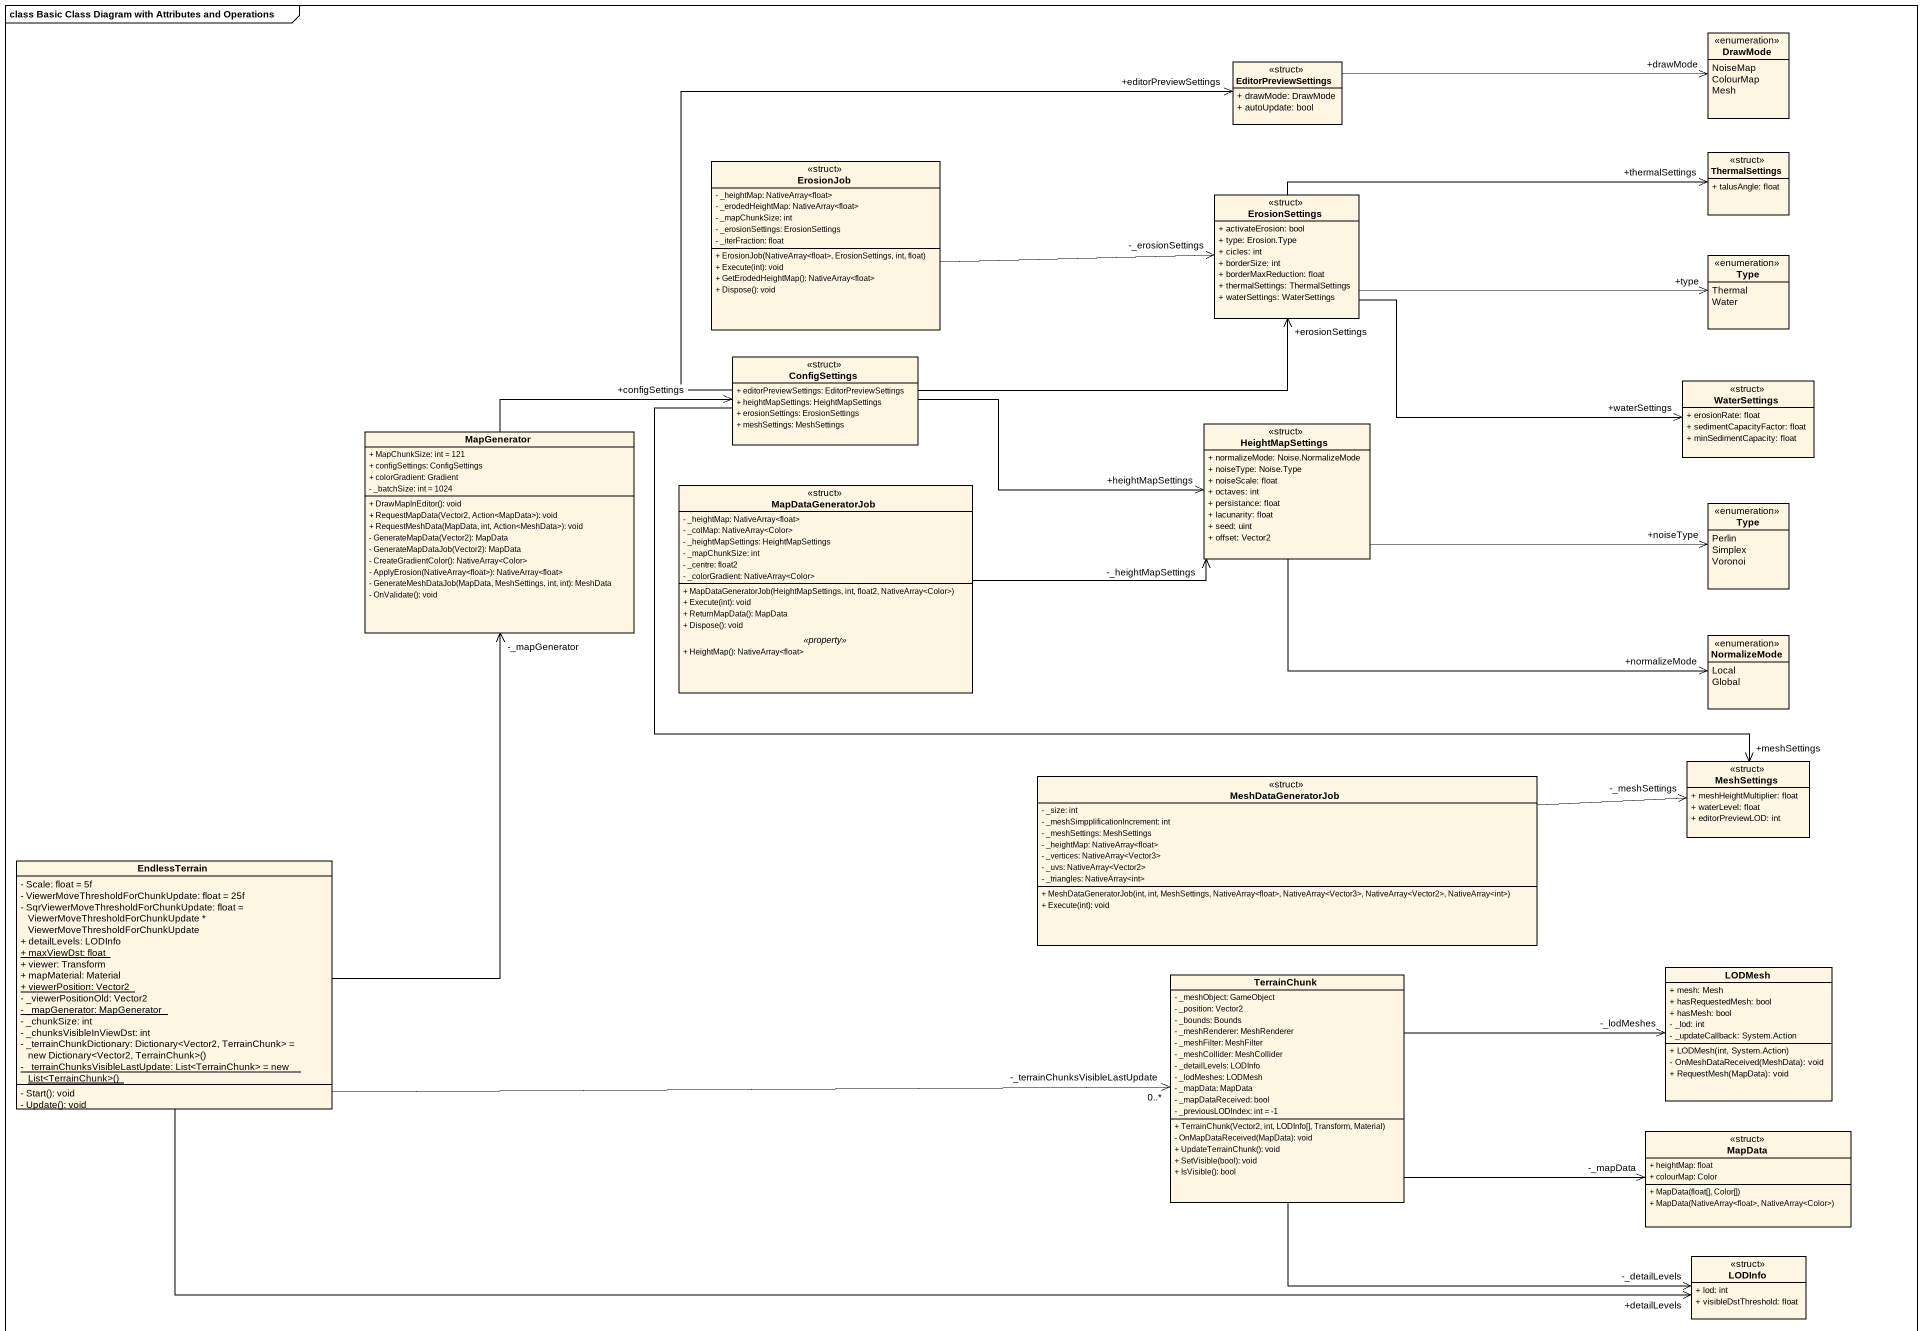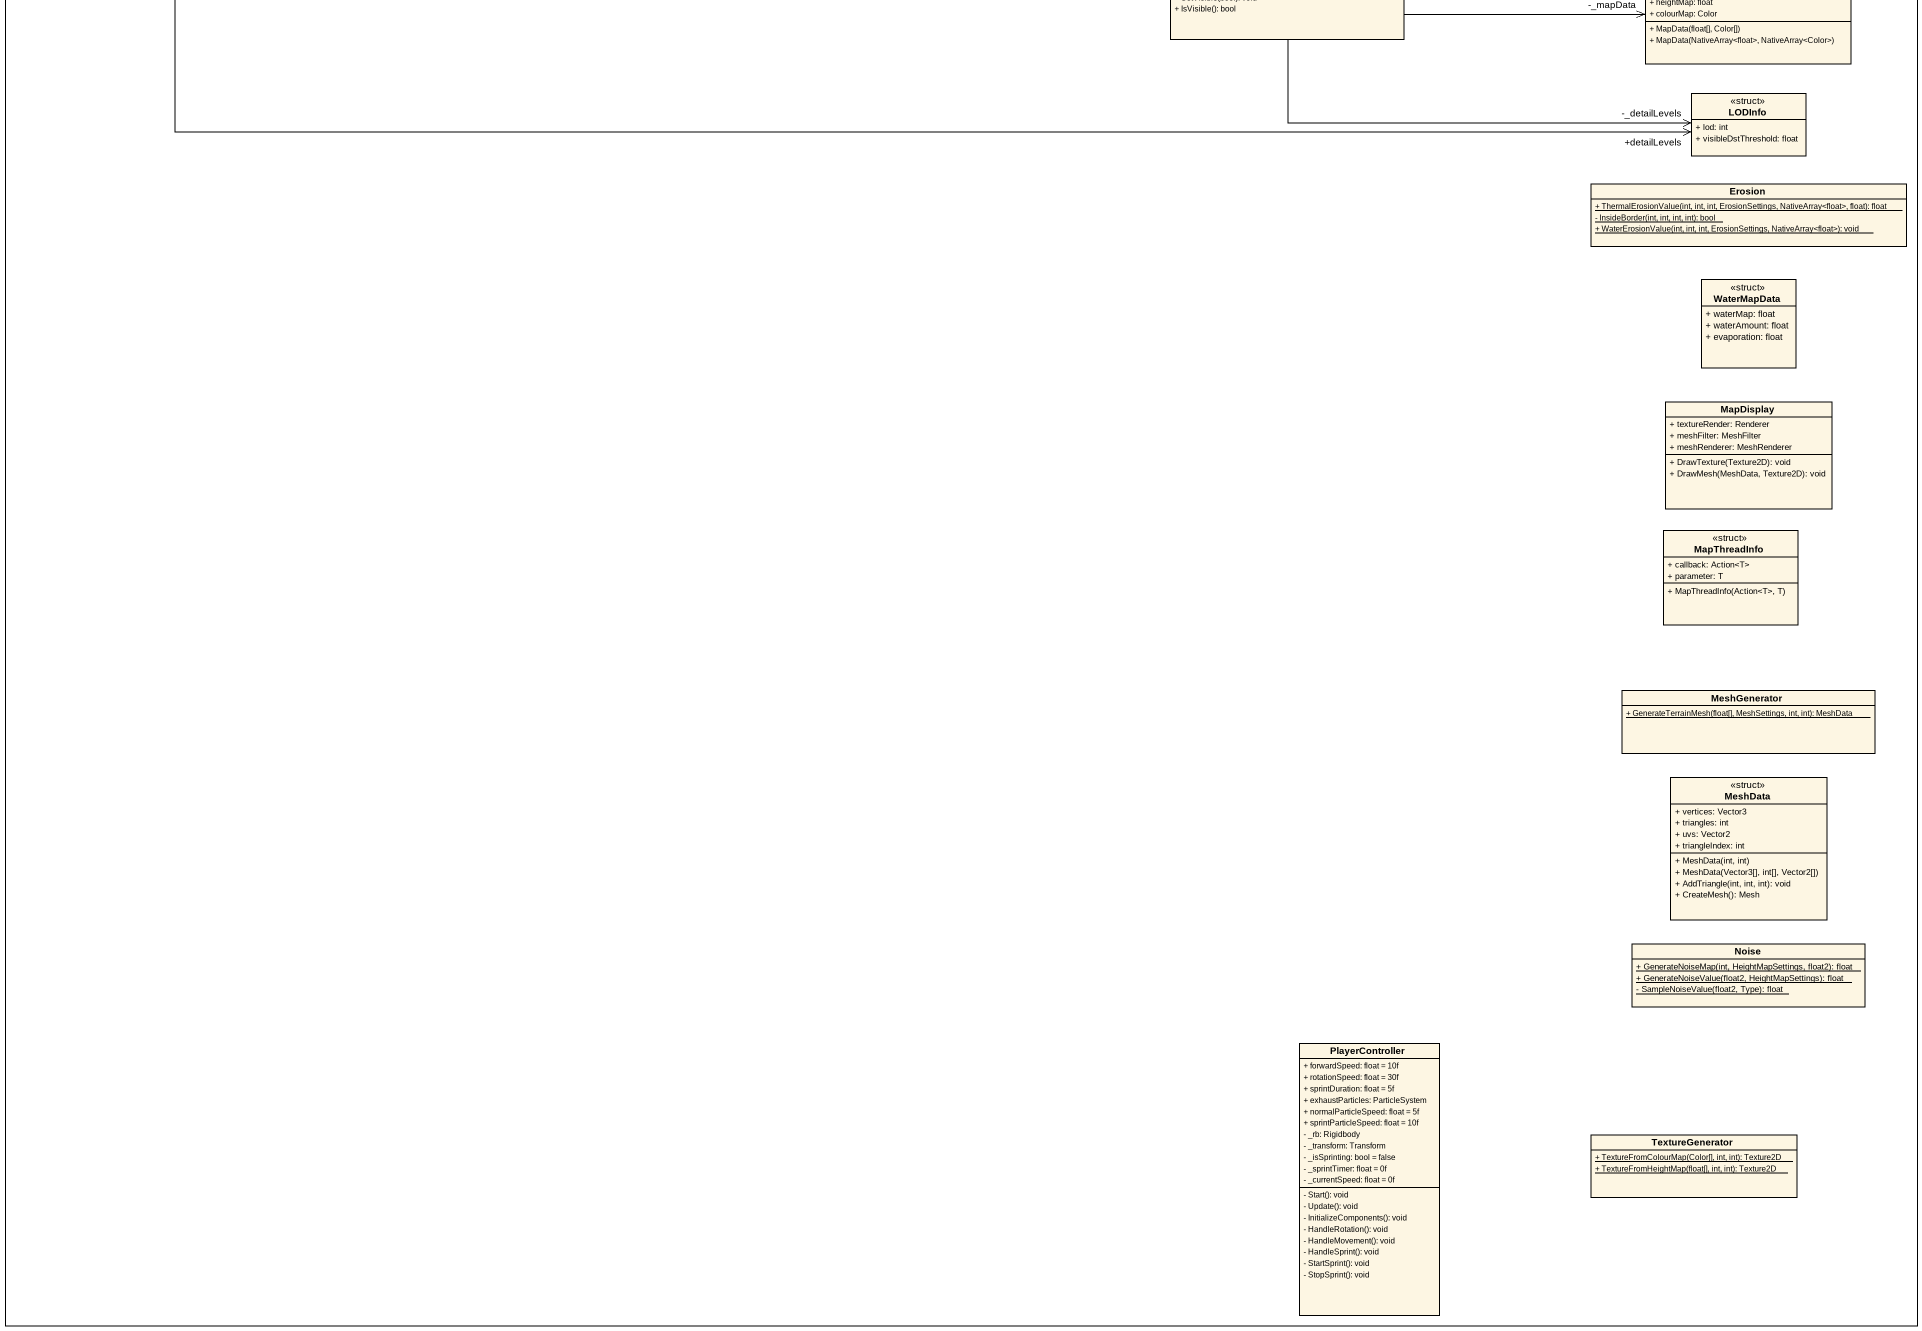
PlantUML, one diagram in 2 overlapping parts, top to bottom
@startuml
mainframe class Basic Class Diagram with Attributes and Operations
hide circle
hide empty members
skinparam classAttributeIconSize 0
class EditorPreviewSettings <<struct>> {
  + drawMode: DrawMode
  + autoUpdate: bool
}
enum DrawMode {
  NoiseMap
  ColourMap
  Mesh
}
class ErosionJob <<struct>> {
  - _heightMap: NativeArray<float>
  - _erodedHeightMap: NativeArray<float>
  - _mapChunkSize: int
  - _erosionSettings: ErosionSettings
  - _iterFraction: float
  + ErosionJob(NativeArray<float>, ErosionSettings, int, float)
  + Execute(int): void
  + GetErodedHeightMap(): NativeArray<float>
  + Dispose(): void
}
class ThermalSettings <<struct>> {
  + talusAngle: float
}
class ErosionSettings <<struct>> {
  + activateErosion: bool
  + type: Erosion.Type
  + cicles: int
  + borderSize: int
  + borderMaxReduction: float
  + thermalSettings: ThermalSettings
  + waterSettings: WaterSettings
}
enum Type {
  Thermal
  Water
}
class ConfigSettings <<struct>> {
  + editorPreviewSettings: EditorPreviewSettings
  + heightMapSettings: HeightMapSettings
  + erosionSettings: ErosionSettings
  + meshSettings: MeshSettings
}
class WaterSettings <<struct>> {
  + erosionRate: float
  + sedimentCapacityFactor: float
  + minSedimentCapacity: float
}
class HeightMapSettings <<struct>> {
  + normalizeMode: Noise.NormalizeMode
  + noiseType: Noise.Type
  + noiseScale: float
  + octaves: int
  + persistance: float
  + lacunarity: float
  + seed: uint
  + offset: Vector2
}
class MapGenerator {
  + MapChunkSize: int = 121
  + configSettings: ConfigSettings
  + colorGradient: Gradient
  - _batchSize: int = 1024
  + DrawMapInEditor(): void
  + RequestMapData(Vector2, Action<MapData>): void
  + RequestMeshData(MapData, int, Action<MeshData>): void
  - GenerateMapData(Vector2): MapData
  - GenerateMapDataJob(Vector2): MapData
  - CreateGradientColor(): NativeArray~<Color>
  - ApplyErosion(NativeArray<float>): NativeArray<float>
  - GenerateMeshDataJob(MapData, MeshSettings, int, int): MeshData
  - OnValidate(): void
}
class MapDataGeneratorJob <<struct>> {
  - _heightMap: NativeArray<float>
  - _colMap: NativeArray~<Color>
  - _heightMapSettings: HeightMapSettings
  - _mapChunkSize: int
  - _centre: float2
  - _colorGradient: NativeArray~<Color>
  --
  + MapDataGeneratorJob(HeightMapSettings, int, float2, NativeArray~<Color>)
  + Execute(int): void
  + ReturnMapData(): MapData
  + Dispose(): void
  .. <<property>> ..
  + HeightMap(): NativeArray<float>
}
enum "Type" as Type_2 {
  Perlin
  Simplex
  Voronoi
}
enum NormalizeMode {
  Local
  Global
}
class MeshDataGeneratorJob <<struct>> {
  - _size: int
  - _meshSimpplificationIncrement: int
  - _meshSettings: MeshSettings
  - _heightMap: NativeArray<float>
  - _vertices: NativeArray<Vector3>
  - _uvs: NativeArray<Vector2>
  - _triangles: NativeArray<int>
  + MeshDataGeneratorJob(int, int, MeshSettings, NativeArray<float>, NativeArray<Vector3>, NativeArray<Vector2>, NativeArray<int>)
  + Execute(int): void
}
class MeshSettings <<struct>> {
  + meshHeightMultiplier: float
  + waterLevel: float
  + editorPreviewLOD: int
}
class EndlessTerrain {
  - Scale: float = 5f
  - ViewerMoveThresholdForChunkUpdate: float = 25f
  - SqrViewerMoveThresholdForChunkUpdate: float = ViewerMoveThresholdForChunkUpdate * ViewerMoveThresholdForChunkUpdate
  + detailLevels: LODInfo
  {static} + maxViewDst: float
  + viewer: Transform
  + mapMaterial: Material
  {static} + viewerPosition: Vector2
  - _viewerPositionOld: Vector2
  {static} - _mapGenerator: MapGenerator
  - _chunkSize: int
  - _chunksVisibleInViewDst: int
  {field} - _terrainChunkDictionary: Dictionary<Vector2, TerrainChunk> = new Dictionary<Vector2, TerrainChunk>()
  {static} {field} - _terrainChunksVisibleLastUpdate: List<TerrainChunk> = new List<TerrainChunk>()
  - Start(): void
  - Update(): void
}
class TerrainChunk {
  - _meshObject: GameObject
  - _position: Vector2
  - _bounds: Bounds
  - _meshRenderer: MeshRenderer
  - _meshFilter: MeshFilter
  - _meshCollider: MeshCollider
  - _detailLevels: LODInfo
  - _lodMeshes: LODMesh
  - _mapData: MapData
  - _mapDataReceived: bool
  - _previousLODIndex: int = -1
  + TerrainChunk(Vector2, int, LODInfo[], Transform, Material)
  - OnMapDataReceived(MapData): void
  + UpdateTerrainChunk(): void
  + SetVisible(bool): void
  + IsVisible(): bool
}
class LODMesh {
  + mesh: Mesh
  + hasRequestedMesh: bool
  + hasMesh: bool
  - _lod: int
  - _updateCallback: System.Action
  + LODMesh(int, System.Action)
  - OnMeshDataReceived(MeshData): void
  + RequestMesh(MapData): void
}
class MapData <<struct>> {
  + heightMap: float
  + colourMap: Color
  + MapData(float[], Color[])
  + MapData(NativeArray<float>, NativeArray~<Color>)
}
class LODInfo <<struct>> {
  + lod: int
  + visibleDstThreshold: float
}
class Erosion {
  {static} + ThermalErosionValue(int, int, int, ErosionSettings, NativeArray<float>, float): float
  {static} - InsideBorder(int, int, int, int): bool
  {static} + WaterErosionValue(int, int, int, ErosionSettings, NativeArray<float>): void
}
class WaterMapData <<struct>> {
  + waterMap: float
  + waterAmount: float
  + evaporation: float
}
class MapDisplay {
  + textureRender: Renderer
  + meshFilter: MeshFilter
  + meshRenderer: MeshRenderer
  + DrawTexture(Texture2D): void
  + DrawMesh(MeshData, Texture2D): void
}
class MapThreadInfo <<struct>> {
  + callback: Action<T>
  + parameter: T
  + MapThreadInfo(Action<T>, T)
}
class MeshGenerator {
  {static} + GenerateTerrainMesh(float[], MeshSettings, int, int): MeshData
}
class MeshData <<struct>> {
  + vertices: Vector3
  + triangles: int
  + uvs: Vector2
  + triangleIndex: int
  + MeshData(int, int)
  + MeshData(Vector3[], int[], Vector2[])
  + AddTriangle(int, int, int): void
  + CreateMesh(): Mesh
}
class Noise {
  {static} + GenerateNoiseMap(int, HeightMapSettings, float2): float
  {static} + GenerateNoiseValue(float2, HeightMapSettings): float
  {static} - SampleNoiseValue(float2, Type): float
}
class PlayerController {
  + forwardSpeed: float = 10f
  + rotationSpeed: float = 30f
  + sprintDuration: float = 5f
  + exhaustParticles: ParticleSystem
  + normalParticleSpeed: float = 5f
  + sprintParticleSpeed: float = 10f
  - _rb: Rigidbody
  - _transform: Transform
  - _isSprinting: bool = false
  - _sprintTimer: float = 0f
  - _currentSpeed: float = 0f
  - Start(): void
  - Update(): void
  - InitializeComponents(): void
  - HandleRotation(): void
  - HandleMovement(): void
  - HandleSprint(): void
  - StartSprint(): void
  - StopSprint(): void
}
class TextureGenerator {
  {static} + TextureFromColourMap(Color[], int, int): Texture2D
  {static} + TextureFromHeightMap(float[], int, int): Texture2D
}
EditorPreviewSettings -right-> "+drawMode" DrawMode
ErosionJob -right-> "-_erosionSettings" ErosionSettings
ErosionSettings -right-> "+thermalSettings" ThermalSettings
ErosionSettings -right-> "+type" Type
ErosionSettings -right-> "+waterSettings" WaterSettings
ConfigSettings -up-> "+editorPreviewSettings" EditorPreviewSettings
ConfigSettings -right-> "+erosionSettings" ErosionSettings
ConfigSettings -right-> "+heightMapSettings" HeightMapSettings
ConfigSettings -right-> "+meshSettings" MeshSettings
HeightMapSettings -right-> "+noiseType" Type_2
HeightMapSettings -right-> "+normalizeMode" NormalizeMode
MapGenerator -right-> "+configSettings" ConfigSettings
MapDataGeneratorJob -right-> "-_heightMapSettings" HeightMapSettings
MeshDataGeneratorJob -right-> "-_meshSettings" MeshSettings
EndlessTerrain -up-> "-_mapGenerator" MapGenerator
EndlessTerrain -right-> "-_terrainChunksVisibleLastUpdate\n0..*" TerrainChunk
EndlessTerrain -right-> "+detailLevels" LODInfo
TerrainChunk -right-> "-_lodMeshes" LODMesh
TerrainChunk -right-> "-_mapData" MapData
TerrainChunk -right-> "-_detailLevels" LODInfo
@enduml
